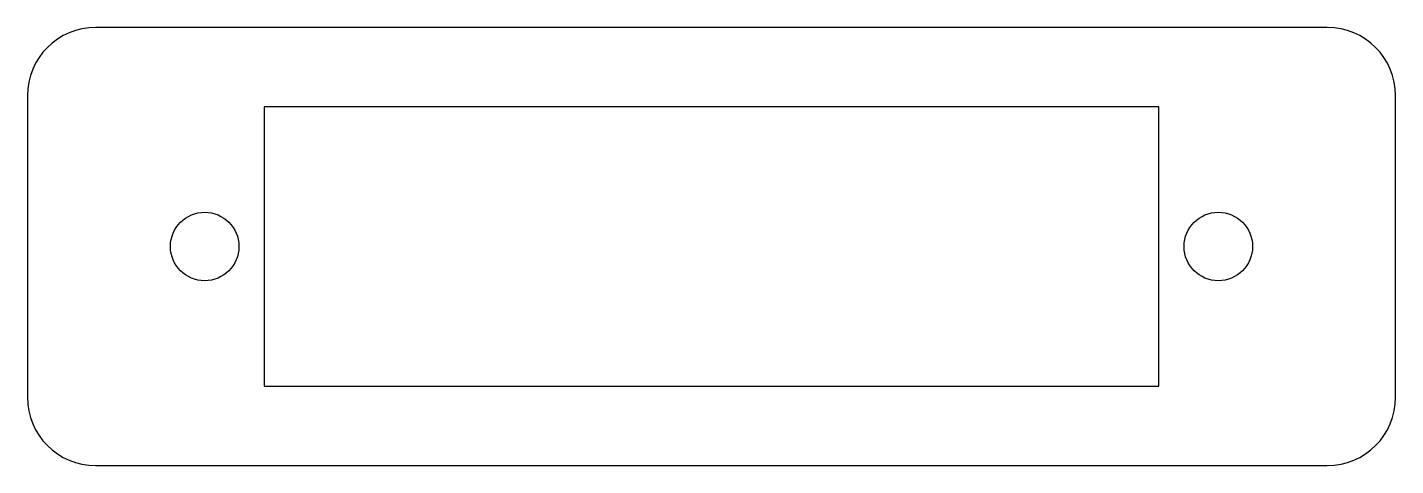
# Model space of a CAD drawing. Extents: x -1.25 to 1.25, y -0.4 to 0.4.
import ezdxf

# ---------------------------------------------------------------- set-up
doc = ezdxf.new("R2010")
doc.units = 0
for name, color, linetype in [('boundary', 5, 'CONTINUOUS'), ('db25_hole', 3, 'CONTINUOUS'), ('hole_thru_4-40', 2, 'CONTINUOUS')]:
    doc.layers.add(name, color=color, linetype=linetype)

msp = doc.modelspace()

# ---------------------------------------------------------------- linework, layer by layer
at = {"layer": 'boundary'}
for p, q in [((1.125, 0.4), (-1.125, 0.4)), ((-1.25, 0.275), (-1.25, -0.275)), ((1.25, -0.275), (1.25, 0.275)), ((-1.125, -0.4), (1.125, -0.4))]:
    msp.add_line(p, q, dxfattribs=at)
for centre, start, end in [((-1.125, 0.275), 90, 180), ((1.125, 0.275), 360, 90), ((-1.125, -0.275), 180, 270), ((1.125, -0.275), 270, 0)]:
    msp.add_arc(centre, 0.125, start, end, dxfattribs=at)
at = {"layer": 'db25_hole'}
for p, q in [((0.8175, 0.255), (-0.8175, 0.255)), ((-0.8175, 0.255), (-0.8175, -0.255)), ((0.8175, -0.255), (0.8175, 0.255)), ((-0.8175, -0.255), (0.8175, -0.255))]:
    msp.add_line(p, q, dxfattribs=at)
at = {"layer": 'hole_thru_4-40'}
for centre in [(-0.926, 0), (0.926, 0)]:
    msp.add_circle(centre, 0.0625, dxfattribs=at)

doc.saveas('drawing.dxf')
